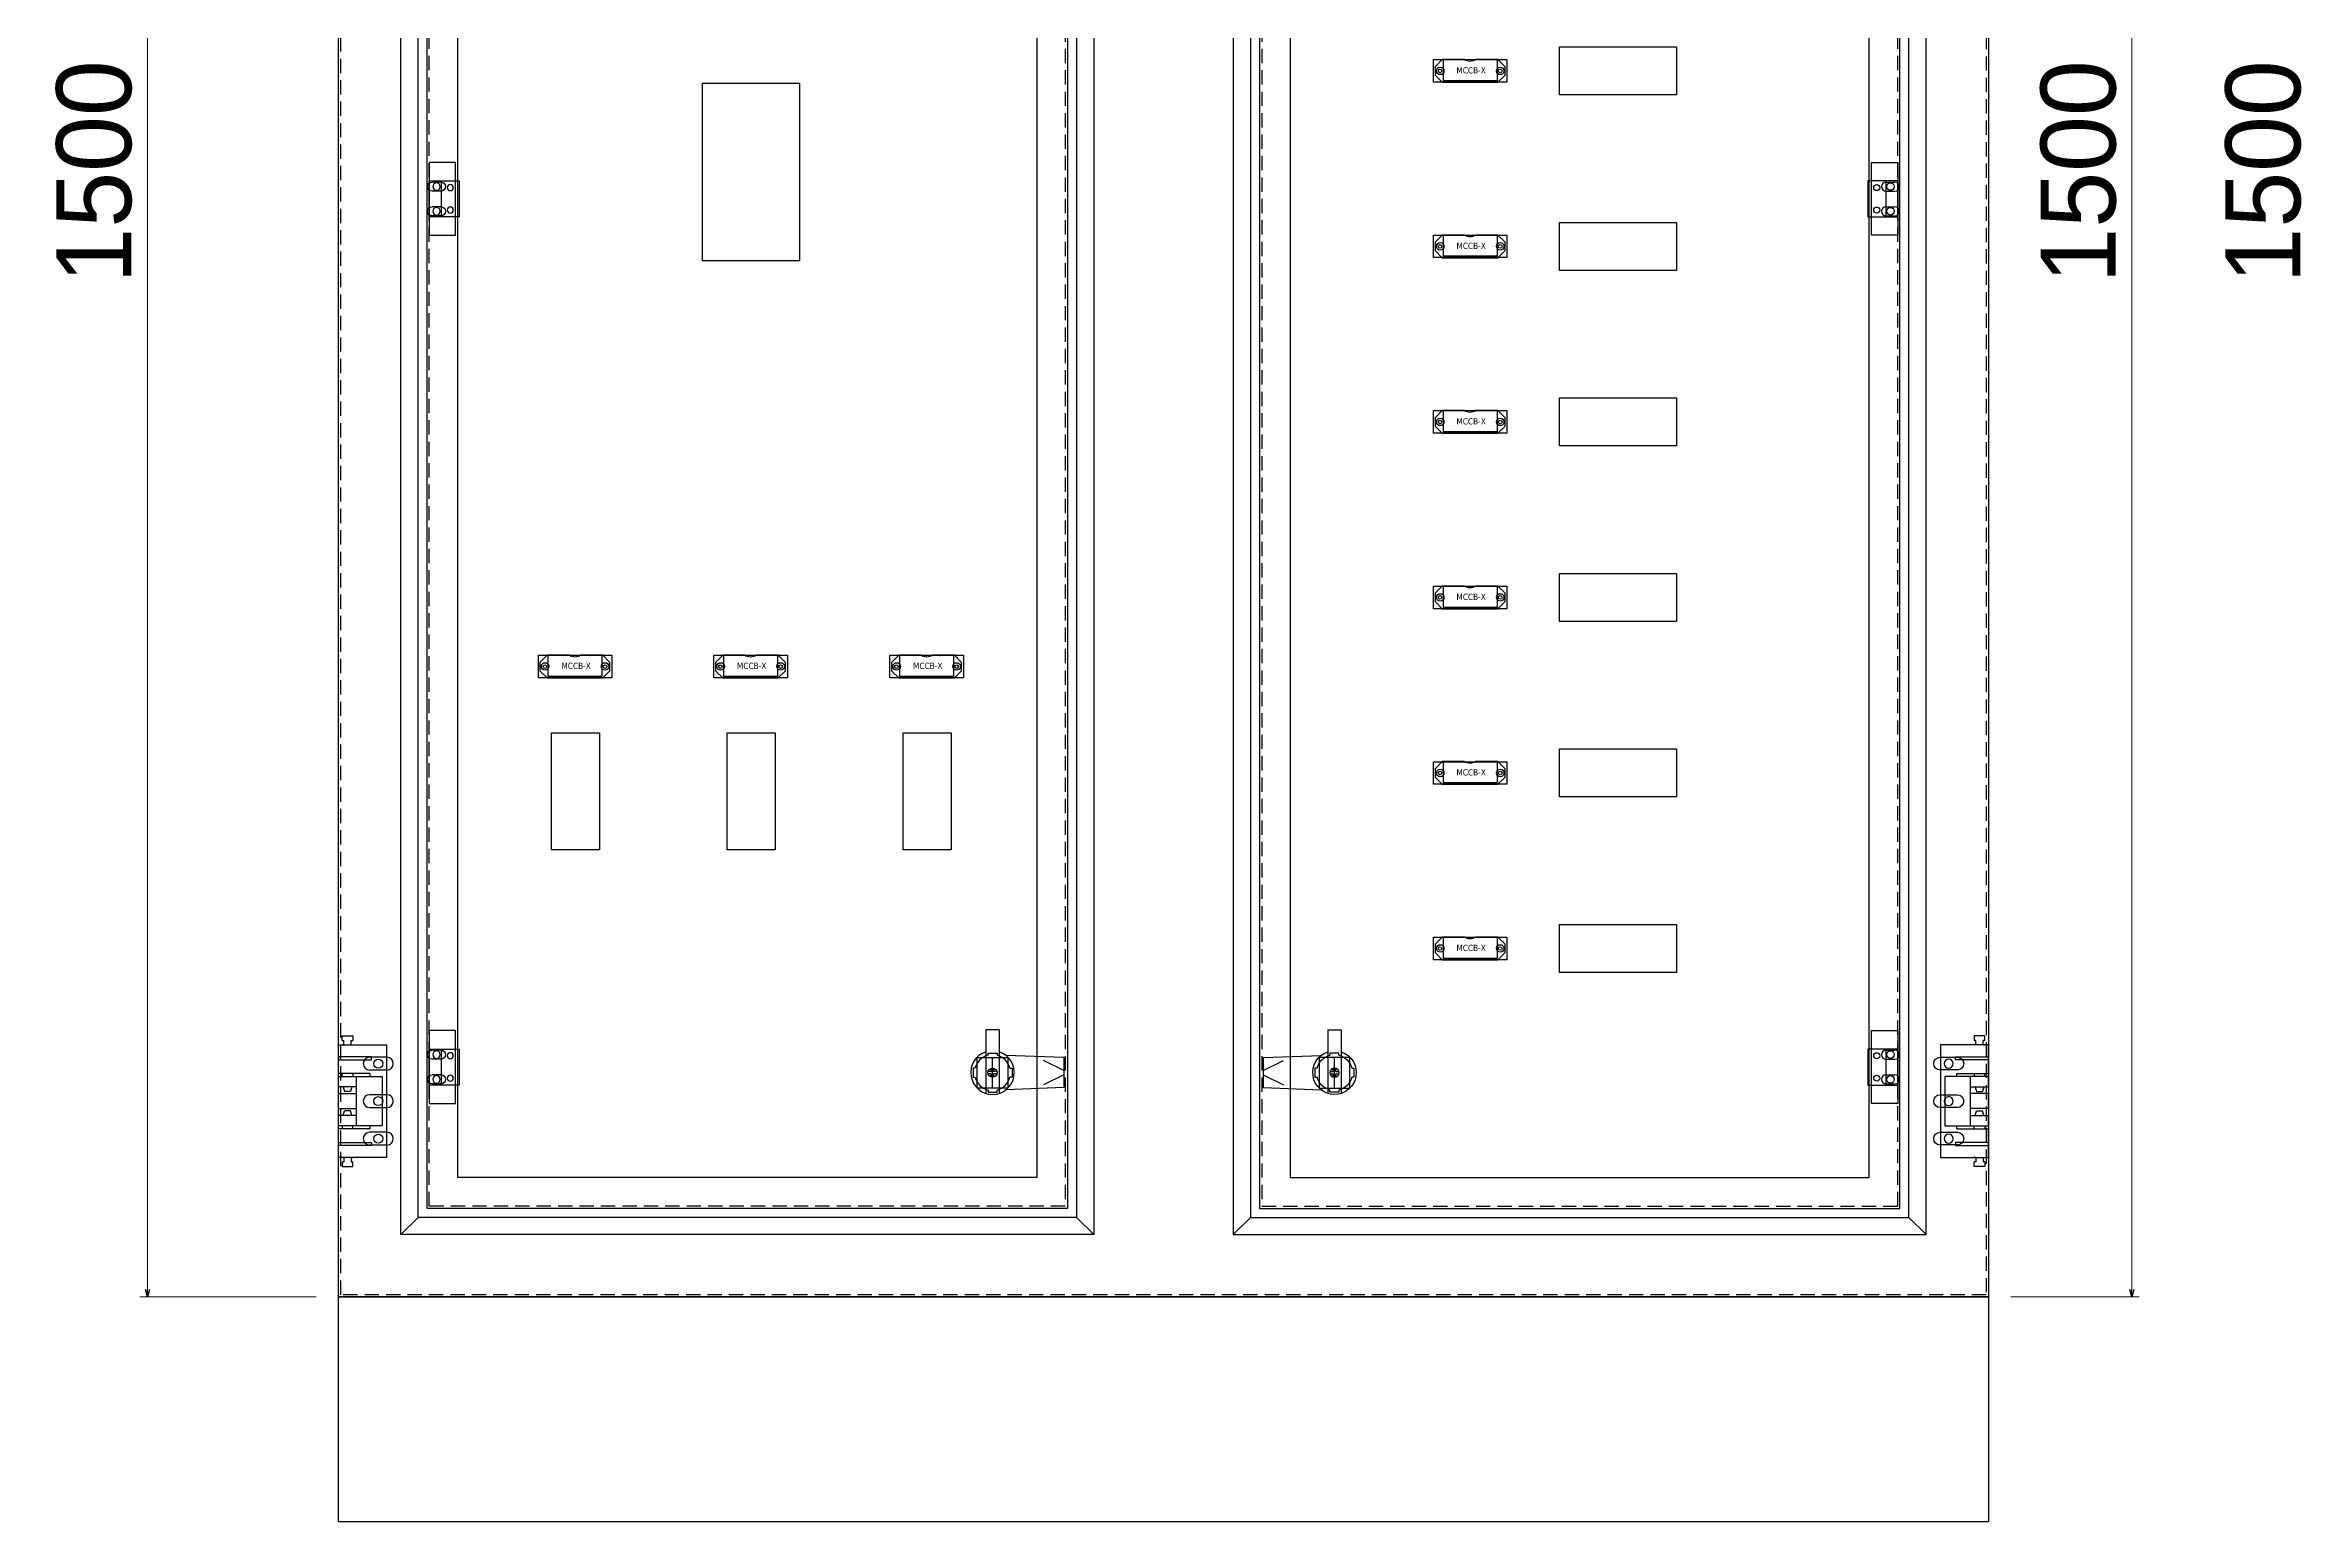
# Model space of a CAD drawing. Header units: millimetres. Extents: x 0 to 6126, y 0 to 4331.
# Drawn here: x 1629 to 3129, y 2349 to 3334 of the extents above; entities that cross this region are included whole.
import ezdxf
from ezdxf.enums import TextEntityAlignment as Align

# ---------------------------------------------------------------- set-up
doc = ezdxf.new("R2010")
doc.units = ezdxf.units.MM
doc.linetypes.add('HIDDEN2', pattern=[4.7625, 3.175, -1.5875])
for name, color, linetype in [('DIM', 253, 'Continuous'), ('HEATER', 1, 'Continuous'), ('KICHTHUOC', 8, 'Continuous'), ('Text', 4, 'Continuous')]:
    doc.layers.add(name, color=color, linetype=linetype)
doc.styles.add('Tahoma (Input Text)', font='tahoma.ttf')
doc.dimstyles.new('CNC', dxfattribs={"dimtxt": 50, "dimasz": 5, "dimexe": 5, "dimexo": 15, "dimgap": 10, "dimtad": 1, "dimdec": 0, "dimtxsty": 'Standard', "dimblk": 'OPEN30', "dimcen": 10, "dimclrd": 5, "dimclre": 5, "dimclrt": 3, "dimazin": 3, "dimtfac": 1, "dimtdec": 0, "dimtmove": 0, "dimatfit": 3, "dimldrblk": 'ARCHTICK', "dimlwd": 9, "dimlwe": 9})

# ---------------------------------------------------------------- blocks, each defined once
blk = doc.blocks.new('*D2')
at = {"color": 0, "linetype": 'ByBlock', "lineweight": -2}
for p, q in [((1696, 3994), (1697.3, 3999)), ((1697.3, 3999), (1698.7, 3994)), ((1697.3, 3999), (1697.3, 3994)), ((1697.3, 2499), (1696, 2504)), ((1698.7, 2504), (1697.3, 2499)), ((1697.3, 2499), (1697.3, 2504))]:
    blk.add_line(p, q, dxfattribs=at)
at = {"layer": 'Defpoints', "color": 0, "ltscale": 3, "transparency": 16777216}
for p in [(1824.7, 3999), (1697.3, 2499), (1824.7, 2499)]:
    blk.add_point(p, dxfattribs=at)
at = {"layer": 'DIM', "color": 5, "lineweight": 9, "ltscale": 3, "transparency": 16777216}
for p, q in [((1809.7, 3999), (1692.3, 3999)), ((1697.3, 3994), (1697.3, 2504)), ((1809.7, 2499), (1692.3, 2499))]:
    blk.add_line(p, q, dxfattribs=at)
at = {"layer": 'DIM', "color": 3, "ltscale": 3, "transparency": 16777216, "insert": (1661.8, 3249), "char_height": 50, "attachment_point": 5, "rotation": 90}
blk.add_mtext('1500', dxfattribs=at)
blk = doc.blocks.new('_ArchTick')
at = {"color": 0, "const_width": 0.15}
blk.add_lwpolyline([(-0.5, -0.5), (0.5, 0.5)], dxfattribs=at)
blk = doc.blocks.new('_Open30')
at = {"color": 0, "linetype": 'ByBlock', "lineweight": -2}
for p, q in [((-1, 0.27), (0, 0)), ((0, 0), (-1, -0.27)), ((0, 0), (-1, 0))]:
    blk.add_line(p, q, dxfattribs=at)
blk = doc.blocks.new('*D3')
at = {"color": 0, "linetype": 'ByBlock', "lineweight": -2}
for p, q in [((3019, 3994), (3020.3, 3999)), ((3020.3, 3999), (3021.7, 3994)), ((3020.3, 3999), (3020.3, 3994)), ((3020.3, 2499), (3019, 2504)), ((3021.7, 2504), (3020.3, 2499)), ((3020.3, 2499), (3020.3, 2504))]:
    blk.add_line(p, q, dxfattribs=at)
at = {"layer": 'Defpoints', "color": 0, "ltscale": 3, "transparency": 16777216}
for p in [(2924.7, 3999), (3020.3, 3999), (2924.7, 2499)]:
    blk.add_point(p, dxfattribs=at)
at = {"layer": 'DIM', "color": 5, "lineweight": 9, "ltscale": 3, "transparency": 16777216}
for p, q in [((2939.7, 3999), (3025.3, 3999)), ((3020.3, 2504), (3020.3, 3994)), ((2939.7, 2499), (3025.3, 2499))]:
    blk.add_line(p, q, dxfattribs=at)
at = {"layer": 'DIM', "color": 3, "ltscale": 3, "transparency": 16777216, "insert": (2984.8, 3249), "char_height": 50, "attachment_point": 5, "rotation": 90}
blk.add_mtext('1500', dxfattribs=at)
blk = doc.blocks.new('ovan')
at = {"color": 2}
for p, q in [((14.8, 8.5), (3.3, 8.5)), ((3.3, 0), (14.8, 0))]:
    blk.add_line(p, q, dxfattribs=at)
for centre, start, end in [((3.3, 4.3), 90, 270), ((14.8, 4.3), 270, 90)]:
    blk.add_arc(centre, 4.25, start, end, dxfattribs=at)
blk = doc.blocks.new('HL011-1-6')
at = {"color": 1}
for p, q in [((29.5, 81), (22.5, 81)), ((22.5, 81), (22.5, 78)), ((23.5, 78), (22.5, 78)), ((23.5, 75), (23.5, 78)), ((29.5, 78), (28.5, 78)), ((28.5, 75), (28.5, 78)), ((29.5, 78), (29.5, 81)), ((23.5, 75), (22.5, 75)), ((28.5, 75), (29.5, 75)), ((11, 56), (11, 54)), ((11, 56), (32, 56)), ((20, 54), (20, 21)), ((20, 47), (32, 47)), ((22.5, 56), (22.5, 54)), ((23.1, 47), (24, 44)), ((28.9, 47), (28, 44)), ((29.5, 54), (29.5, 56)), ((32, 42.5), (20, 42.5)), ((32, 32.5), (20, 32.5)), ((23.1, 28), (24, 31)), ((24, 44), (28, 44)), ((24, 31), (28, 31)), ((28.9, 28), (28, 31)), ((11, 21), (11, 19)), ((11, 19), (32, 19)), ((20, 28), (32, 28)), ((22.5, 19), (22.5, 21)), ((29.5, 21), (29.5, 19)), ((23.5, 0), (22.5, 0)), ((23.5, 0), (23.5, -3)), ((28.5, 0), (28.5, -3)), ((28.5, 0), (29.5, 0)), ((22.5, -6), (22.5, -3)), ((23.5, -3), (22.5, -3)), ((29.5, -6), (22.5, -6)), ((29.5, -3), (28.5, -3)), ((29.5, -3), (29.5, -6))]:
    blk.add_line(p, q, dxfattribs=at)
for points in [[(32, 19), (32, 0), (0, 0), (0, 75), (32, 75), (32, 56)], [(32, 28), (32, 21), (3, 21), (3, 54), (32, 54), (32, 47)], [(32, 42.5), (32, 32.5)]]:
    blk.add_lwpolyline(points, dxfattribs=at)
for points in [[(10, 67), (32, 67), (32, 65), (10, 65)], [(10, 8), (32, 8), (32, 10), (10, 10)]]:
    blk.add_lwpolyline(points, close=True, dxfattribs=at)
for centre in [(5.5, 62.5), (5.5, 37.5), (5.5, 12.5)]:
    blk.add_circle(centre, 3, dxfattribs=at)
blk = doc.blocks.new('ovan6x9')
at = {"color": 2}
for p, q in [((2, 6), (8, 6)), ((2, 0), (8, 0))]:
    blk.add_line(p, q, dxfattribs=at)
for centre, start, end in [((2, 3), 90, 270), ((8, 3), 270, 90)]:
    blk.add_arc(centre, 3, start, end, dxfattribs=at)
blk = doc.blocks.new('HL036-1-1')
at = {"color": 1}
blk.add_line((9.5, 36.2), (9.5, 12.2), dxfattribs=at)
for points in [[(0, 48.5), (17.5, 48.5), (17.5, 0), (0, 0)], [(-2.5, 12.2), (17.5, 12.2), (17.5, 36.2), (-2.5, 36.2)]]:
    blk.add_lwpolyline(points, close=True, dxfattribs=at)
for centre, radius in [((3.5, 31.8), 2), ((12.7, 32.5), 2.5), ((3.5, 16.8), 2), ((12.7, 16), 2.5)]:
    blk.add_circle(centre, radius, dxfattribs=at)
blk = doc.blocks.new('SDGFGHGHG')
at = {"layer": 'HEATER'}
for p, q in [((860892.9, 570780.5), (860931.6, 570782)), ((860892.9, 570760.5), (860892.9, 570780.5)), ((860935.9, 570742), (860935.9, 570784.3)), ((860944.9, 570742), (860944.9, 570784.3)), ((860892.9, 570771.9), (860906.3, 570778.7)), ((860892.9, 570769.1), (860906.3, 570762.4)), ((860937.5, 570771.3), (860939.5, 570771.3)), ((860937.5, 570769.8), (860939.5, 570769.8)), ((860939.5, 570773.5), (860939.5, 570771.3)), ((860939.5, 570769.8), (860939.5, 570767.6)), ((860941.3, 570773.5), (860941.3, 570771.3)), ((860941.3, 570771.3), (860943.4, 570771.3)), ((860941.3, 570769.8), (860941.3, 570767.6)), ((860941.3, 570769.8), (860943.4, 570769.8)), ((860892.9, 570760.5), (860931.6, 570759.1)), ((860935.9, 570742), (860944.9, 570742))]:
    blk.add_line(p, q, dxfattribs=at)
blk.add_circle((860940.4, 570770.5), 3.08, dxfattribs=at)
blk.add_arc((860940.4, 570770.5), 14.5, 288.08, 251.92, dxfattribs=at)
blk = doc.blocks.new('SĐFHGGH')
at = {"layer": 'HEATER'}
for points in [[(860928.8, 570702.4), (860927.4, 570702.4), (860927.4, 570708.4), (860928.8, 570708.4)], [(860943.4, 570717), (860943.4, 570718.4), (860937.4, 570718.4), (860937.4, 570717)], [(860952.1, 570702.4), (860953.4, 570702.4), (860953.4, 570708.4), (860952.1, 570708.4)], [(860943.4, 570693.8), (860943.4, 570692.4), (860937.4, 570692.4), (860937.4, 570693.8)]]:
    blk.add_lwpolyline(points, dxfattribs=at)
for start, end in [(104.4775, 165.5225), (14.4775, 75.5225), (194.4775, 255.5225), (284.4775, 345.5225)]:
    blk.add_arc((860940.4, 570705.4), 12, start, end, dxfattribs=at)
blk = doc.blocks.new('MS722')
for name, p in [('SDGFGHGHG', (-860940.4, -570770.5)), ('SĐFHGGH', (-860940.4, -570705.4))]:
    blk.add_blockref(name, p)
blk = doc.blocks.new('hvnhgjghj')
at = {"layer": 'KICHTHUOC', "color": 95}
for p, q in [((-8611.8, 37566.3), (-8603.8, 37574.3)), ((-8611.8, 37556.3), (-8611.8, 37566.3)), ((-8611.8, 37556.3), (-8603.8, 37548.3)), ((-8603.8, 37574.3), (-8579.8, 37574.3)), ((-8603.3, 37574.3), (-8603.3, 37550.3)), ((-8566.8, 37574.3), (-8542.8, 37574.3)), ((-8543.3, 37574.3), (-8543.3, 37550.3)), ((-8542.8, 37574.3), (-8534.8, 37566.3)), ((-8542.8, 37548.3), (-8534.8, 37556.3)), ((-8534.8, 37566.3), (-8534.8, 37556.3)), ((-8542.8, 37548.3), (-8603.8, 37548.3)), ((-8543.3, 37550.3), (-8603.3, 37550.3))]:
    blk.add_line(p, q, dxfattribs=at)
for centre in [(-8606.8, 37561.3), (-8539.8, 37561.3)]:
    blk.add_circle(centre, 2, dxfattribs=at)
blk.add_arc((-8573.3, 37583.9), 11.6, 235.7945, 304.2055, dxfattribs=at)
blk = doc.blocks.new('*D16')
at = {"color": 0, "linetype": 'ByBlock', "lineweight": -2}
for p, q in [((3142.2, 3994), (3143.6, 3999)), ((3143.6, 3999), (3144.9, 3994)), ((3143.6, 3999), (3143.6, 3994)), ((3143.6, 2499), (3142.2, 2504)), ((3144.9, 2504), (3143.6, 2499)), ((3143.6, 2499), (3143.6, 2504))]:
    blk.add_line(p, q, dxfattribs=at)
at = {"layer": 'Defpoints', "color": 0, "ltscale": 3, "transparency": 16777216}
for p in [(3271, 3999), (3143.6, 2499), (3271, 2499)]:
    blk.add_point(p, dxfattribs=at)
at = {"layer": 'DIM', "color": 5, "lineweight": 9, "ltscale": 3, "transparency": 16777216}
for p, q in [((3256, 3999), (3138.6, 3999)), ((3143.6, 3994), (3143.6, 2504)), ((3256, 2499), (3138.6, 2499))]:
    blk.add_line(p, q, dxfattribs=at)
at = {"layer": 'DIM', "color": 3, "ltscale": 3, "transparency": 16777216, "insert": (3108, 3249), "char_height": 50, "attachment_point": 5, "rotation": 90}
blk.add_mtext('1500', dxfattribs=at)
blk = doc.blocks.new('A$C3E80314B')
at = {"color": 7}
blk.add_lwpolyline([(0, 15), (49, 15), (49, 0), (0, 0)], close=True, dxfattribs=at)
at = {"color": 2}
for centre in [(4.5, 7.5), (44.5, 7.5)]:
    blk.add_circle(centre, 2.5, dxfattribs=at)

msp = doc.modelspace()

# ---------------------------------------------------------------- linework, layer by layer
at = {"ltscale": 3}
for p, q in [((2260.7, 2638.2), (2260.7, 2658.7)), ((2488.7, 2638.2), (2488.7, 2658.7))]:
    msp.add_line(p, q, dxfattribs=at)
at = {"color": 7, "ltscale": 3}
for p, q in [((1877.7, 2552), (1866.2, 2540.5)), ((2316.7, 2552), (2328.2, 2540.5)), ((2432.7, 2552), (2421.2, 2540.5)), ((2871.7, 2552), (2883.2, 2540.5))]:
    msp.add_line(p, q, dxfattribs=at)
for points in [[(1824.7, 3999), (2924.7, 3999), (2924.7, 2499), (1824.7, 2499)], [(1866.2, 3921.5), (2328.2, 3921.5), (2328.2, 2540.5), (1866.2, 2540.5)], [(2883.2, 3921.5), (2421.2, 3921.5), (2421.2, 2540.5), (2883.2, 2540.5)], [(1877.7, 3910), (2316.7, 3910), (2316.7, 2552), (1877.7, 2552)], [(2871.7, 3910), (2432.7, 3910), (2432.7, 2552), (2871.7, 2552)]]:
    msp.add_lwpolyline(points, close=True, dxfattribs=at)
at = {"color": 7, "linetype": 'HIDDEN2', "ltscale": 3}
msp.add_lwpolyline([(1826.2, 3997.5), (2923.2, 3997.5), (2923.2, 2500.5), (1826.2, 2500.5)], close=True, dxfattribs=at)
at = {"color": 6, "ltscale": 3}
for points in [[(1883.7, 3904), (2310.7, 3904), (2310.7, 2558), (1883.7, 2558)], [(2865.7, 3904), (2438.7, 3904), (2438.7, 2558), (2865.7, 2558)]]:
    msp.add_lwpolyline(points, close=True, dxfattribs=at)
at = {"color": 6, "linetype": 'HIDDEN2', "ltscale": 3}
for points in [[(1885.2, 3902.5), (2309.2, 3902.5), (2309.2, 2559.5), (1885.2, 2559.5)], [(2864.2, 3902.5), (2440.2, 3902.5), (2440.2, 2559.5), (2864.2, 2559.5)]]:
    msp.add_lwpolyline(points, close=True, dxfattribs=at)
at = {"color": 3, "ltscale": 3}
for points in [[(1904.2, 3883.5), (2290.2, 3883.5), (2290.2, 2578.5), (1904.2, 2578.5)], [(2845.2, 3883.5), (2459.2, 3883.5), (2459.2, 2578.5), (2845.2, 2578.5)]]:
    msp.add_lwpolyline(points, close=True, dxfattribs=at)
at = {"color": 2, "linetype": 'Continuous', "ltscale": 0.5}
for points in [[(2716.7, 3332.3), (2716.7, 3300.3), (2638.7, 3300.3), (2638.7, 3332.3)], [(2067.2, 3189.8), (2132.2, 3189.8), (2132.2, 3307.8), (2067.2, 3307.8)], [(2716.7, 3215.3), (2716.7, 3183.3), (2638.7, 3183.3), (2638.7, 3215.3)], [(2716.7, 3098.3), (2716.7, 3066.3), (2638.7, 3066.3), (2638.7, 3098.3)], [(2716.7, 2981.3), (2716.7, 2949.3), (2638.7, 2949.3), (2638.7, 2981.3)], [(1998.7, 2797.1), (1966.7, 2797.1), (1966.7, 2875.1), (1998.7, 2875.1)], [(2115.7, 2797.1), (2083.7, 2797.1), (2083.7, 2875.1), (2115.7, 2875.1)], [(2233.2, 2797.1), (2201.2, 2797.1), (2201.2, 2875.1), (2233.2, 2875.1)], [(2716.7, 2864.3), (2716.7, 2832.3), (2638.7, 2832.3), (2638.7, 2864.3)], [(2716.7, 2747.3), (2716.7, 2715.3), (2638.7, 2715.3), (2638.7, 2747.3)]]:
    msp.add_lwpolyline(points, close=True, dxfattribs=at)
at = {"color": 2, "ltscale": 3}
for points in [[(2271, 2638.2), (2250.5, 2638.2), (2250.5, 2658.7), (2271, 2658.7)], [(2478.5, 2638.2), (2499, 2638.2), (2499, 2658.7), (2478.5, 2658.7)]]:
    msp.add_lwpolyline(points, close=True, dxfattribs=at)
at = {"ltscale": 3}
msp.add_lwpolyline([(1824.7, 2499), (2924.7, 2499), (2924.7, 2349), (1824.7, 2349)], close=True, dxfattribs=at)

# ---------------------------------------------------------------- block references
at = {"color": 7}
for name, p in [('A$C3E80314B', (2554.7, 3308.8)), ('HL036-1-1', (2846.7, 3206.7)), ('ovan6x9', (2854.4, 3236.2)), ('ovan6x9', (2854.4, 3219.7)), ('A$C3E80314B', (2554.7, 3191.8)), ('A$C3E80314B', (2554.7, 3074.8)), ('A$C3E80314B', (2554.7, 2957.8)), ('A$C3E80314B', (1957.9, 2911.8)), ('A$C3E80314B', (2074.9, 2911.8)), ('A$C3E80314B', (2192.3, 2911.8)), ('A$C3E80314B', (2554.7, 2840.8)), ('A$C3E80314B', (2554.7, 2723.8)), ('HL036-1-1', (2846.7, 2628)), ('ovan6x9', (2854.4, 2657.5)), ('ovan6x9', (2854.4, 2641))]:
    msp.add_blockref(name, p, dxfattribs=at)
at = {"color": 7, "xscale": -1}
for name, p in [('ovan6x9', (1895, 3236.2)), ('HL036-1-1', (1902.7, 3206.7)), ('ovan6x9', (1895, 3219.7)), ('HL036-1-1', (1902.7, 2628)), ('ovan6x9', (1895, 2657.5)), ('ovan6x9', (1895, 2641))]:
    msp.add_blockref(name, p, dxfattribs=at)
at = {"color": 7, "rotation": 180}
for name, p in [('HL011-1-6', (1856.7, 2667)), ('MS722', (2260.7, 2648.5))]:
    msp.add_blockref(name, p, dxfattribs=at)
at = {"color": 7, "xscale": -1, "rotation": 180}
for name, p in [('MS722', (2488.7, 2648.5)), ('HL011-1-6', (2892.7, 2667))]:
    msp.add_blockref(name, p, dxfattribs=at)
at = {"color": 2, "rotation": 180}
for p in [(1860.2, 2658.8), (1860.2, 2633.8), (1860.2, 2608.8)]:
    msp.add_blockref('ovan', p, dxfattribs=at)
at = {"color": 2, "xscale": -1, "rotation": 180}
for p in [(2889.2, 2658.8), (2889.2, 2633.8), (2889.2, 2608.8)]:
    msp.add_blockref('ovan', p, dxfattribs=at)
at = {"layer": 'KICHTHUOC', "xscale": 0.6000000000931323, "yscale": 0.6000000000931323, "zscale": 0.6000000000931323}
for p in [(7723.1, -19220.5), (7723.1, -19220.5), (7723.1, -19220.5), (7723.1, -19220.5), (7723.1, -19337.5), (7723.1, -19337.5), (7723.1, -19454.5), (7723.1, -19454.5), (7723.1, -19571.5), (7723.1, -19571.5), (7126.3, -19617.6), (7126.3, -19617.6), (7243.3, -19617.6), (7243.3, -19617.6), (7360.7, -19617.6), (7360.7, -19617.6), (7723.1, -19688.5), (7723.1, -19688.5), (7723.1, -19805.5), (7723.1, -19805.5)]:
    msp.add_blockref('hvnhgjghj', p, dxfattribs=at)

# ---------------------------------------------------------------- texts
at = {"layer": 'Text', "linetype": 'Continuous', "style": 'Tahoma (Input Text)'}
for p in [(2579.8, 3314.6), (2579.8, 3314.6), (2579.8, 3314.6), (2579.8, 3314.6), (2579.8, 3197.6), (2579.8, 3197.6), (2579.8, 3080.6), (2579.8, 3080.6), (2579.8, 2963.6), (2579.8, 2963.6), (1983.1, 2917.6), (1983.1, 2917.6), (2100.1, 2917.6), (2100.1, 2917.6), (2217.5, 2917.6), (2217.5, 2917.6), (2579.8, 2846.6), (2579.8, 2846.6), (2579.8, 2729.6), (2579.8, 2729.6)]:
    msp.add_text('MCCB-X', height=4.16, dxfattribs=at).set_placement(p, align=Align.CENTER)

# ---------------------------------------------------------------- dimensions: what is measured, and where the dimension line sits
at = {"layer": 'DIM', "color": 7, "ltscale": 3}
for base, p1, p2, picture, middle in [((1697.3, 2499), (1824.7, 3999), (1824.7, 2499), '*D2', (1661.8, 3249)), ((3020.3, 3999), (2924.7, 2499), (2924.7, 3999), '*D3', (2984.8, 3249)), ((3143.6, 2499), (3271, 3999), (3271, 2499), '*D16', (3108, 3249))]:
    dim = msp.add_linear_dim(base=base, p1=p1, p2=p2, angle=90, dimstyle='CNC', dxfattribs=at)
    dim.commit()
    dim.dimension.update_dxf_attribs({"geometry": picture, "text_midpoint": middle})

doc.saveas('drawing.dxf')
